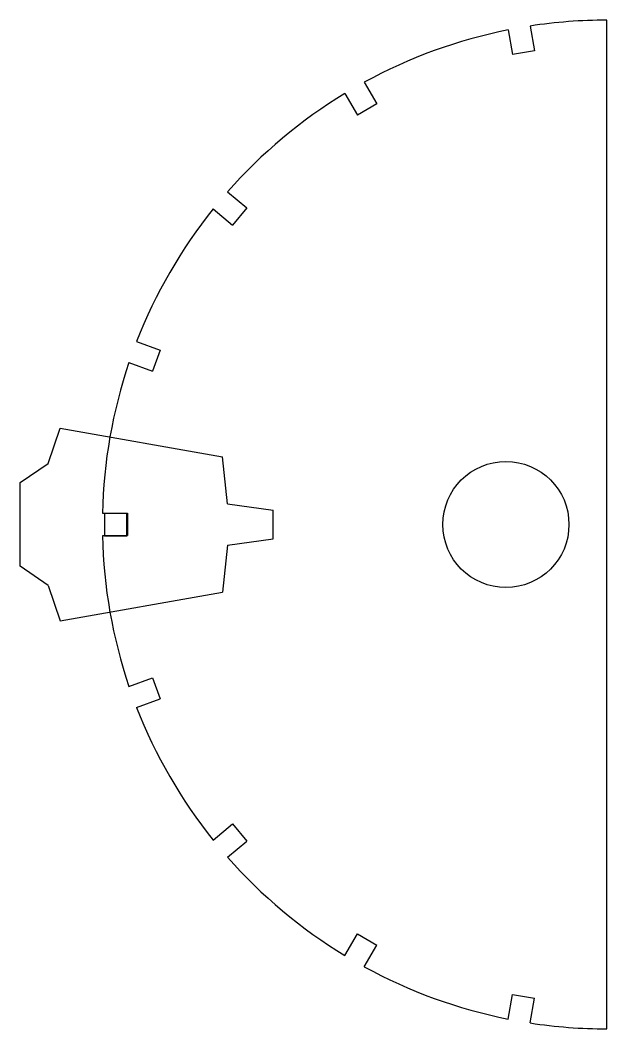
# Model space of a CAD drawing. Extents: x -101 to -8, y -80 to 80.
import ezdxf

# ---------------------------------------------------------------- set-up
doc = ezdxf.new("R2010")
doc.units = 0
doc.layers.get('0').update_dxf_attribs({"linetype": 'continuous'})

# ---------------------------------------------------------------- blocks, each defined once
blk = doc.blocks.new('BODY')
at = {"color": 0}
for p, q in [((-7.5, 0), (-7.5, 80)), ((-23.14, 78.46), (-22.45, 74.54)), ((-19.64, 79.07), (-18.95, 75.15)), ((-18.95, 75.15), (-22.45, 74.54)), ((-45.95, 70.15), (-43.96, 66.71)), ((-49.03, 68.38), (-47.04, 64.93)), ((-43.96, 66.71), (-47.04, 64.93)), ((-67.63, 52.77), (-64.58, 50.21)), ((-69.91, 50.05), (-66.86, 47.49)), ((-64.58, 50.21), (-66.86, 47.49)), ((-82.05, 29.02), (-78.31, 27.66)), ((-78.31, 27.66), (-79.52, 24.33)), ((-83.26, 25.69), (-79.52, 24.33)), ((-87.48, 1.78), (-83.5, 1.78)), ((-83.5, 1.78), (-83.5, -1.77)), ((-7.5, -80), (-7.5, 0)), ((-87.48, -1.77), (-83.5, -1.77)), ((-83.26, -25.69), (-79.52, -24.33)), ((-79.52, -24.33), (-78.31, -27.66)), ((-82.05, -29.02), (-78.31, -27.66)), ((-69.91, -50.05), (-66.86, -47.49)), ((-66.86, -47.49), (-64.58, -50.21)), ((-67.63, -52.77), (-64.58, -50.21)), ((-49.03, -68.38), (-47.04, -64.93)), ((-47.04, -64.93), (-43.96, -66.71)), ((-45.95, -70.15), (-43.96, -66.71)), ((-23.14, -78.46), (-22.45, -74.54)), ((-22.45, -74.54), (-18.95, -75.15)), ((-19.64, -79.07), (-18.95, -75.15))]:
    blk.add_line(p, q, dxfattribs=at)
blk.add_circle((-23.5, 0), 10, dxfattribs=at)
for start, end in [(90, 98.7286), (101.2714, 118.7286), (121.2714, 138.7286), (141.2714, 158.7286), (161.2714, 178.7286), (-178.7286, -161.2714), (-158.7286, -141.2714), (-138.7286, -121.2714), (-118.7286, -101.2714), (-98.7286, -90)]:
    blk.add_arc((-7.5, 0), 80, start, end, dxfattribs=at)
blk = doc.blocks.new('BODY025')
at = {"color": 0}
for p, q in [((-96.09, 9.67), (-94.18, 15.28)), ((-94.18, 15.28), (-68.41, 10.74)), ((-100.51, 6.64), (-96.09, 9.67)), ((-67.65, 3.28), (-68.41, 10.74)), ((-100.51, -6.63), (-100.51, 6.64)), ((-67.65, 3.28), (-60.42, 2.3)), ((-83.58, 1.77), (-87.13, 1.77)), ((-87.13, 1.77), (-87.13, -1.78)), ((-83.58, -1.78), (-83.58, 1.77)), ((-60.42, -2.29), (-60.42, 2.3)), ((-87.13, -1.78), (-83.58, -1.78)), ((-67.65, -3.27), (-60.42, -2.29)), ((-67.65, -3.27), (-68.41, -10.74)), ((-96.09, -9.67), (-100.51, -6.63)), ((-96.09, -9.67), (-94.18, -15.28)), ((-94.18, -15.28), (-68.41, -10.74))]:
    blk.add_line(p, q, dxfattribs=at)

msp = doc.modelspace()

# ---------------------------------------------------------------- block references
at = {"color": 0}
for name in ['BODY', 'BODY025']:
    msp.add_blockref(name, (0, 0), dxfattribs=at)

doc.saveas('drawing.dxf')
